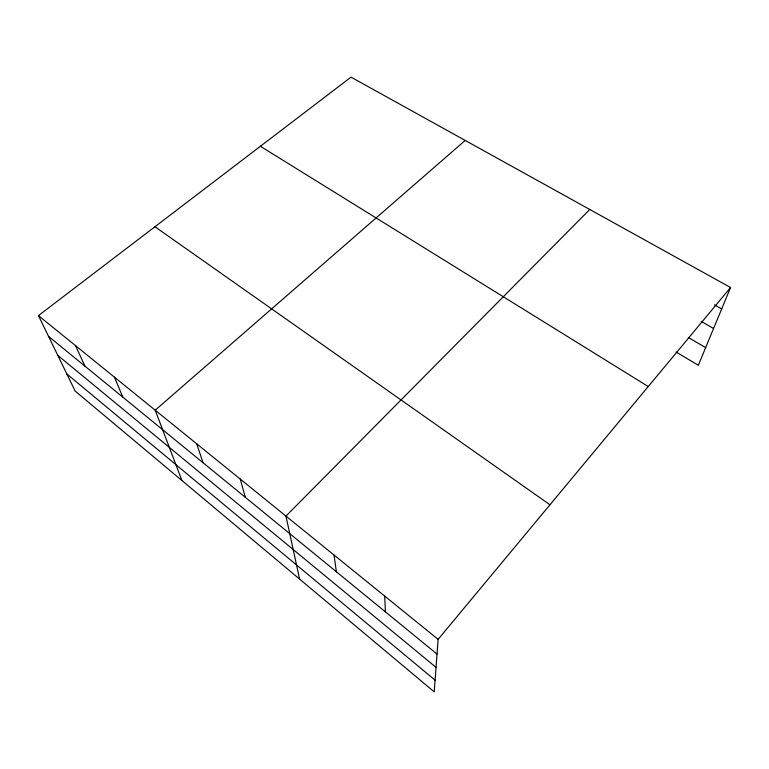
<?xml version="1.0" encoding="UTF-8"?>
<svg xmlns="http://www.w3.org/2000/svg" width="769" height="769" viewBox="0 0 769 769"><rect width="100%" height="100%" fill="white"/><g stroke="black" fill="none" stroke-linecap="round" stroke-linejoin="round"><path stroke-width="1.15" d="M730.55 287.519L438.119 639.347L434.206 691.86L75.17 391.085L38.45 315.617L351.029 77.14L730.55 287.519L698.329 365.275L676.047 351.991M589.756 209.476L285.962 516.095L299.583 579.086M465.197 140.419L155.213 410.194L181.888 480.49M714.459 304.851L721.678 308.936M701.28 321.413L713.565 328.498M688.351 337.485L705.644 347.626M260.403 146.283L648.248 386.538M154.944 226.73L549.97 504.781M38.45 315.617L438.119 639.347M48.572 336.409L437.023 654.073M57.81 355.403L436.033 667.348M66.845 373.965L435.081 680.171M75.573 345.685L84.878 366.102M114.456 377.175L122.848 397.16M196.701 443.8L203.016 462.707M240.236 479.058L245.349 497.332M334.054 555.045L336.389 571.78M384.702 596.071L385.413 611.864"/></g></svg>
